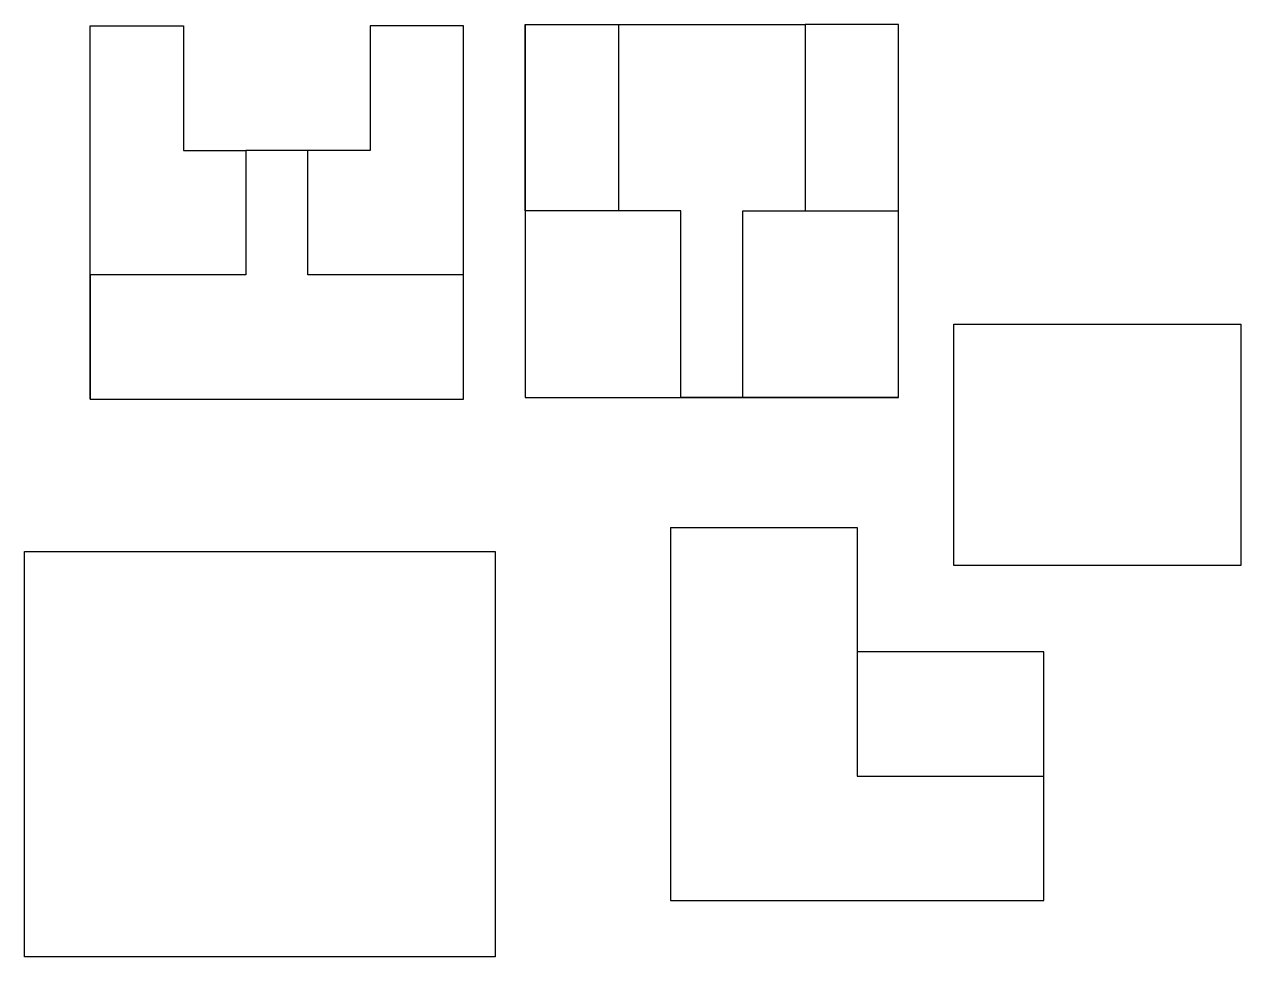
# Model space of a CAD drawing. Header units: metres. Extents: x 27 to 222, y 7 to 157.
import ezdxf

# ---------------------------------------------------------------- set-up
doc = ezdxf.new("R2010")
doc.units = ezdxf.units.M
doc.header["$MEASUREMENT"] = 0
picture_1 = doc.add_image_def('image1.png', size_in_pixel=(603, 519))
picture_2 = doc.add_image_def('image2.png', size_in_pixel=(522, 439))

msp = doc.modelspace()

# ---------------------------------------------------------------- linework, layer by layer
for p, q in [((37.58, 97.05), (37.58, 157.05)), ((37.58, 157.05), (52.58, 157.05)), ((52.58, 157.05), (52.58, 137.05)), ((97.58, 157.05), (82.58, 157.05)), ((82.58, 157.05), (82.58, 137.05)), ((97.58, 97.05), (97.58, 157.05)), ((107.48, 157.31), (122.48, 157.31)), ((107.48, 127.31), (107.48, 157.31)), ((107.48, 157.31), (107.48, 97.31)), ((122.48, 157.31), (122.48, 127.31)), ((122.48, 157.31), (152.48, 157.31)), ((167.48, 157.31), (152.48, 157.31)), ((152.48, 157.31), (152.48, 127.31)), ((167.48, 97.31), (167.48, 157.31)), ((52.58, 137.05), (62.58, 137.05)), ((72.58, 137.05), (62.58, 137.05)), ((62.58, 137.05), (62.58, 117.05)), ((72.58, 117.05), (72.58, 137.05)), ((82.58, 137.05), (72.58, 137.05)), ((122.48, 127.31), (107.48, 127.31)), ((132.48, 127.31), (122.48, 127.31)), ((132.48, 97.31), (132.48, 127.31)), ((142.48, 97.31), (142.48, 127.31)), ((142.48, 127.31), (152.48, 127.31)), ((152.48, 127.31), (167.48, 127.31)), ((62.58, 117.05), (37.58, 117.05)), ((37.58, 117.05), (37.58, 97.05)), ((97.58, 117.05), (72.58, 117.05)), ((97.58, 97.05), (97.58, 117.05)), ((37.58, 97.05), (97.58, 97.05)), ((107.48, 97.31), (167.48, 97.31)), ((142.48, 97.31), (132.48, 97.31)), ((167.48, 97.31), (142.48, 97.31)), ((130.84, 76.43), (130.84, 16.43)), ((130.84, 76.43), (160.84, 76.43)), ((160.84, 76.43), (160.84, 36.43)), ((190.84, 56.43), (160.84, 56.43)), ((190.84, 36.43), (190.84, 56.43)), ((160.84, 36.43), (190.84, 36.43)), ((190.84, 16.43), (190.84, 36.43)), ((130.84, 16.43), (190.84, 16.43))]:
    msp.add_line(p, q)

# ---------------------------------------------------------------- pictures from other files: only their frames are drawn
image = msp.add_image(picture_2, insert=(176.37, 70.31), size_in_units=(46.11, 38.77))
image.dxf.flags = 7
image = msp.add_image(picture_1, insert=(27, 7.41), size_in_units=(75.67, 65.13))
image.dxf.flags = 7

doc.saveas('drawing.dxf')
